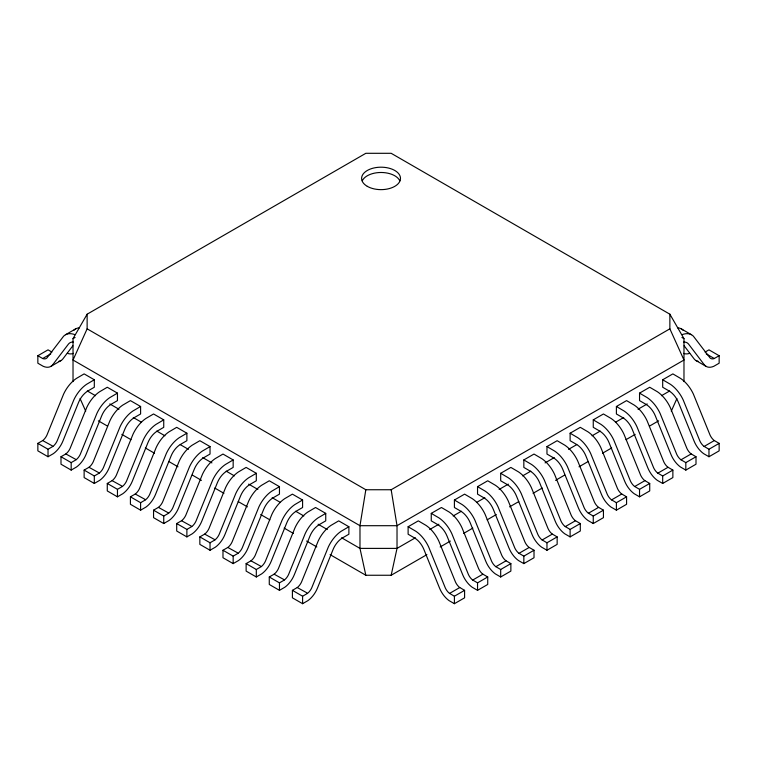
<?xml version="1.0" encoding="UTF-8"?>
<svg xmlns="http://www.w3.org/2000/svg" width="757" height="757" viewBox="0 0 757 757"><rect width="100%" height="100%" fill="white"/><g stroke="black" fill="none" stroke-linecap="round" stroke-linejoin="round"><path stroke-width="1.14" d="M683.978 381.594L683.978 338.644L669.869 314.202L391.17 153.302L365.83 153.302L87.131 314.202L87.131 328.831L365.83 489.741L359.982 525.699L359.982 548.39L365.83 575.254L391.17 575.254L426.901 554.626M391.17 575.254L397.018 548.39L397.018 525.699L391.17 489.741L669.869 328.831L669.869 314.202M671.279 411.183L676.919 398.532M87.131 328.831L73.022 360.029L359.982 525.699L397.018 525.699L683.978 360.029L669.869 328.831M73.022 381.594L73.022 338.644L87.131 314.202M72.852 345.798L62.945 358.827A18.461 10.655 60 0 1 58.876 361.297M42.695 440.574L42.912 440.413A9.292 5.365 -60 0 0 46.953 435.067L63.626 394.056A24.972 14.421 -60 0 1 76.362 378.453L84.131 373.892L94.313 379.768L94.313 387.253L88.049 390.877A15.802 9.122 -60 0 0 78.51 402.563L62.945 441.009A18.461 10.655 -60 0 1 53.397 453.632L48.032 456.736L37.85 450.85L37.85 443.375L42.695 440.574L53.094 446.289A9.292 5.365 -60 0 0 57.135 440.943L73.808 399.933A24.972 14.421 -60 0 1 86.544 384.329L94.313 379.768M65.84 453.935L66.048 453.774A9.292 5.365 -60 0 0 70.098 448.428L86.771 407.417A24.972 14.421 -60 0 1 99.498 391.814L107.276 387.253L117.458 393.129L117.458 400.614L111.184 404.238A15.802 9.122 -60 0 0 101.646 415.924L86.08 454.37A18.461 10.655 -60 0 1 76.542 466.993L71.177 470.097L60.995 464.211L60.995 456.736L65.84 453.935L76.23 459.65A9.292 5.365 -60 0 0 80.28 454.304L96.953 413.294A24.972 14.421 -60 0 1 109.68 397.69L117.458 393.129M88.985 467.296L89.194 467.135A9.292 5.365 -60 0 0 93.234 461.789L109.907 420.778A24.972 14.421 -60 0 1 122.643 405.175L130.422 400.614L140.603 406.49L140.603 413.975L134.33 417.599A15.802 9.122 -60 0 0 124.791 429.285L109.226 467.731A18.461 10.655 -60 0 1 99.687 480.354L94.313 483.458L84.131 477.572L84.131 470.097L88.985 467.296L99.375 473.011A9.292 5.365 -60 0 0 103.416 467.665L120.089 426.655A24.972 14.421 -60 0 1 132.825 411.051L140.603 406.49M112.121 480.657L112.339 480.496A9.292 5.365 -60 0 0 116.379 475.15L133.052 434.14A24.972 14.421 -60 0 1 145.789 418.536L153.557 413.975L163.739 419.851L163.739 427.336L157.475 430.96A15.802 9.122 -60 0 0 147.937 442.646L132.371 481.092A18.461 10.655 -60 0 1 122.823 493.715L117.458 496.819L107.276 490.933L107.276 483.458L112.121 480.657L122.52 486.373A9.292 5.365 -60 0 0 126.561 481.026L143.234 440.016A24.972 14.421 -60 0 1 155.97 424.412L163.739 419.851M135.266 494.018L135.475 493.857A9.292 5.365 -60 0 0 139.525 488.502L156.197 447.501A24.972 14.421 -60 0 1 168.925 431.897L176.703 427.336L186.884 433.212L186.884 440.697L180.611 444.321A15.802 9.122 -60 0 0 171.073 456.007L155.507 494.453A18.461 10.655 -60 0 1 145.969 507.076L140.603 510.18L130.422 504.294L130.422 496.819L135.266 494.018L145.656 499.734A9.292 5.365 -60 0 0 149.706 494.387L166.379 453.377A24.972 14.421 -60 0 1 179.106 437.773L186.884 433.212M158.412 507.379L158.62 507.218A9.292 5.365 -60 0 0 162.66 501.863L179.333 460.862A24.972 14.421 -60 0 1 192.07 445.258L199.848 440.697L210.03 446.573L210.03 454.058L203.756 457.682A15.802 9.122 -60 0 0 194.218 469.368L178.652 507.815A18.461 10.655 -60 0 1 169.114 520.438L163.739 523.541L153.557 517.656L153.557 510.18L158.412 507.379L168.802 513.095A9.292 5.365 -60 0 0 172.842 507.748L189.515 466.738A24.972 14.421 -60 0 1 202.251 451.134L210.03 446.573M181.548 520.74L181.765 520.579A9.292 5.365 -60 0 0 185.806 515.224L202.479 474.223A24.972 14.421 -60 0 1 215.215 458.619L222.984 454.058L233.165 459.934L233.165 467.419L226.901 471.043A15.802 9.122 -60 0 0 217.363 482.729L201.797 521.176A18.461 10.655 -60 0 1 192.25 533.799L186.884 536.893L176.703 531.017L176.703 523.541L181.548 520.74L191.947 526.456A9.292 5.365 -60 0 0 195.987 521.109L212.66 480.099A24.972 14.421 -60 0 1 225.397 464.495L233.165 459.934M204.693 534.101L204.901 533.94A9.292 5.365 -60 0 0 208.951 528.585L225.624 487.584A24.972 14.421 -60 0 1 238.351 471.98L246.129 467.419L256.311 473.295L256.311 480.78L250.037 484.404A15.802 9.122 -60 0 0 240.499 496.09L224.933 534.537A18.461 10.655 -60 0 1 215.395 547.16L210.03 550.254L199.848 544.378L199.848 536.893L204.693 534.101L215.083 539.817A9.292 5.365 -60 0 0 219.133 534.47L235.805 493.46A24.972 14.421 -60 0 1 248.533 477.856L256.311 473.295M227.829 547.462L228.046 547.302A9.292 5.365 -60 0 0 232.087 541.946L248.76 500.945A24.972 14.421 -60 0 1 261.496 485.341L269.274 480.78L279.456 486.656L279.456 494.141L273.182 497.765A15.802 9.122 -60 0 0 263.644 509.452L248.078 547.898A18.461 10.655 -60 0 1 238.54 560.521L233.165 563.615L222.984 557.739L222.984 550.254L227.829 547.462L238.228 553.178A9.292 5.365 -60 0 0 242.268 547.831L258.941 506.821A24.972 14.421 -60 0 1 271.678 491.217L279.456 486.656M250.974 560.823L251.182 560.663A9.292 5.365 -60 0 0 255.232 555.307L271.905 514.306A24.972 14.421 -60 0 1 284.641 498.702L292.41 494.141L302.592 500.017L302.592 507.502L296.318 511.126A15.802 9.122 -60 0 0 286.789 522.813L271.224 561.259A18.461 10.655 -60 0 1 261.676 573.882L256.311 576.976L246.129 571.1L246.129 563.615L250.974 560.823L261.373 566.539A9.292 5.365 -60 0 0 265.414 561.192L282.087 520.182A24.972 14.421 -60 0 1 294.823 504.578L302.592 500.017M274.119 574.184L274.327 574.024A9.292 5.365 -60 0 0 278.377 568.668L295.05 527.667A24.972 14.421 -60 0 1 307.777 512.063L315.555 507.502L325.737 513.378L325.737 520.863L319.463 524.487A15.802 9.122 -60 0 0 309.925 536.174L294.359 574.62A18.461 10.655 -60 0 1 284.821 587.243L279.456 590.337L269.274 584.461L269.274 576.976L274.119 574.184L284.509 579.9A9.292 5.365 -60 0 0 288.559 574.554L305.232 533.543A24.972 14.421 -60 0 1 317.959 517.939L325.737 513.378M297.255 587.546L297.473 587.385A9.292 5.365 -60 0 0 301.513 582.029L318.186 541.028A24.972 14.421 -60 0 1 330.923 525.424L338.691 520.863L348.882 526.74L348.882 534.224L342.609 537.848A15.802 9.122 -60 0 0 333.071 549.535L317.505 587.981A18.461 10.655 -60 0 1 307.967 600.604L302.592 603.698L292.41 597.822L292.41 590.337L297.255 587.546L307.654 593.261A9.292 5.365 -60 0 0 311.695 587.915L328.368 546.904A24.972 14.421 -60 0 1 341.104 531.3L348.882 526.74M65.604 334.698L75.785 328.822M73.24 342.041A15.802 9.122 60 0 0 68.329 344.227L52.763 364.704A18.461 10.655 60 0 1 43.215 366.303L37.85 363.209L37.85 355.724L48.032 349.848L51.911 352.081M73.022 338.644L75.066 337.471M37.85 355.724L42.695 358.525L50.842 353.822M50.965 366.341L61.147 360.464M37.85 443.375L48.032 449.251L52.876 446.45M60.995 456.736L71.177 462.612L76.022 459.811M84.131 470.097L94.313 475.973L99.167 473.172M107.276 483.458L117.458 489.334L122.303 486.533M130.422 496.819L140.603 502.695L145.448 499.894M153.557 510.18L163.739 516.056L168.593 513.255M176.703 523.541L186.884 529.417L191.729 526.617M199.848 536.893L210.03 542.778L214.874 539.978M222.984 550.254L233.165 556.14L238.02 553.339M246.129 563.615L256.311 569.501L261.156 566.7M269.274 576.976L279.456 582.862L284.301 580.061M705.089 352.081L708.968 349.848L719.15 355.724L719.15 363.209L713.785 366.303A18.461 10.655 -60 0 1 704.237 364.704L688.671 344.227A15.802 9.122 -60 0 0 683.76 342.041M408.118 526.74L418.309 520.863L426.077 525.424A24.972 14.421 60 0 1 438.814 541.028L455.487 582.029A9.292 5.365 60 0 0 459.527 587.385L464.59 590.337L464.59 597.822L454.408 603.698L449.033 600.604A18.461 10.655 60 0 1 439.495 587.981L423.929 549.535A15.802 9.122 60 0 0 414.391 537.848L408.118 534.224L408.118 526.74L415.896 531.3A24.972 14.421 60 0 1 428.632 546.904L445.305 587.915A9.292 5.365 60 0 0 449.346 593.261L454.408 596.223L464.59 590.337M431.263 513.378L441.445 507.502L449.223 512.063A24.972 14.421 60 0 1 461.95 527.667L478.623 568.668A9.292 5.365 60 0 0 482.673 574.024L487.726 576.976L487.726 584.461L477.544 590.337L472.179 587.243A18.461 10.655 60 0 1 462.641 574.62L447.075 536.174A15.802 9.122 60 0 0 437.537 524.487L431.263 520.863L431.263 513.378L439.041 517.939A24.972 14.421 60 0 1 451.768 533.543L468.441 574.554A9.292 5.365 60 0 0 472.491 579.9L477.544 582.862L487.726 576.976M454.408 500.017L464.59 494.141L472.359 498.702A24.972 14.421 60 0 1 485.095 514.306L501.768 555.307A9.292 5.365 60 0 0 505.818 560.663L510.871 563.615L510.871 571.1L500.689 576.976L495.324 573.882A18.461 10.655 60 0 1 485.776 561.259L470.211 522.813A15.802 9.122 60 0 0 460.682 511.126L454.408 507.502L454.408 500.017L462.177 504.578A24.972 14.421 60 0 1 474.913 520.182L491.586 561.192A9.292 5.365 60 0 0 495.627 566.539L500.689 569.501L510.871 563.615M477.544 486.656L487.726 480.78L495.504 485.341A24.972 14.421 60 0 1 508.24 500.945L524.913 541.946A9.292 5.365 60 0 0 528.954 547.302L534.016 550.254L534.016 557.739L523.835 563.615L518.46 560.521A18.461 10.655 60 0 1 508.922 547.898L493.356 509.452A15.802 9.122 60 0 0 483.818 497.765L477.544 494.141L477.544 486.656L485.322 491.217A24.972 14.421 60 0 1 498.059 506.821L514.732 547.831A9.292 5.365 60 0 0 518.772 553.178L523.835 556.14L534.016 550.254M500.689 473.295L510.871 467.419L518.649 471.98A24.972 14.421 60 0 1 531.376 487.584L548.049 528.585A9.292 5.365 60 0 0 552.099 533.94L557.152 536.893L557.152 544.378L546.97 550.254L541.605 547.16A18.461 10.655 60 0 1 532.067 534.537L516.501 496.09A15.802 9.122 60 0 0 506.963 484.404L500.689 480.78L500.689 473.295L508.467 477.856A24.972 14.421 60 0 1 521.194 493.46L537.867 534.47A9.292 5.365 60 0 0 541.917 539.817L546.97 542.778L557.152 536.893M523.835 459.934L534.016 454.058L541.785 458.619A24.972 14.421 60 0 1 554.521 474.223L571.194 515.224A9.292 5.365 60 0 0 575.235 520.579L580.297 523.541L580.297 531.017L570.116 536.893L564.75 533.799A18.461 10.655 60 0 1 555.203 521.176L539.637 482.729A15.802 9.122 60 0 0 530.099 471.043L523.835 467.419L523.835 459.934L531.603 464.495A24.972 14.421 60 0 1 544.34 480.099L561.013 521.109A9.292 5.365 60 0 0 565.053 526.456L570.116 529.417L580.297 523.541M546.97 446.573L557.152 440.697L564.93 445.258A24.972 14.421 60 0 1 577.667 460.862L594.34 501.863A9.292 5.365 60 0 0 598.38 507.218L603.443 510.18L603.443 517.656L593.261 523.541L587.886 520.438A18.461 10.655 60 0 1 578.348 507.815L562.782 469.368A15.802 9.122 60 0 0 553.244 457.682L546.97 454.058L546.97 446.573L554.749 451.134A24.972 14.421 60 0 1 567.485 466.738L584.158 507.748A9.292 5.365 60 0 0 588.198 513.095L593.261 516.056L603.443 510.18M570.116 433.212L580.297 427.336L588.075 431.897A24.972 14.421 60 0 1 600.803 447.501L617.475 488.502A9.292 5.365 60 0 0 621.525 493.857L626.578 496.819L626.578 504.294L616.397 510.18L611.031 507.076A18.461 10.655 60 0 1 601.493 494.453L585.927 456.007A15.802 9.122 60 0 0 576.389 444.321L570.116 440.697L570.116 433.212L577.894 437.773A24.972 14.421 60 0 1 590.621 453.377L607.294 494.387A9.292 5.365 60 0 0 611.344 499.734L616.397 502.695L626.578 496.819M593.261 419.851L603.443 413.975L611.211 418.536A24.972 14.421 60 0 1 623.948 434.14L640.621 475.15A9.292 5.365 60 0 0 644.661 480.496L649.724 483.458L649.724 490.933L639.542 496.819L634.177 493.715A18.461 10.655 60 0 1 624.629 481.092L609.063 442.646A15.802 9.122 60 0 0 599.525 430.96L593.261 427.336L593.261 419.851L601.03 424.412A24.972 14.421 60 0 1 613.766 440.016L630.439 481.026A9.292 5.365 60 0 0 634.48 486.373L639.542 489.334L649.724 483.458M616.397 406.49L626.578 400.614L634.357 405.175A24.972 14.421 60 0 1 647.093 420.778L663.766 461.789A9.292 5.365 60 0 0 667.806 467.135L672.869 470.097L672.869 477.572L662.687 483.458L657.313 480.354A18.461 10.655 60 0 1 647.774 467.731L632.209 429.285A15.802 9.122 60 0 0 622.67 417.599L616.397 413.975L616.397 406.49L624.175 411.051A24.972 14.421 60 0 1 636.911 426.655L653.584 467.665A9.292 5.365 60 0 0 657.625 473.011L662.687 475.973L672.869 470.097M639.542 393.129L649.724 387.253L657.502 391.814A24.972 14.421 60 0 1 670.229 407.417L686.902 448.428A9.292 5.365 60 0 0 690.952 453.774L696.005 456.736L696.005 464.211L685.823 470.097L680.458 466.993A18.461 10.655 60 0 1 670.92 454.37L655.354 415.924A15.802 9.122 60 0 0 645.816 404.238L639.542 400.614L639.542 393.129L647.32 397.69A24.972 14.421 60 0 1 660.047 413.294L676.72 454.304A9.292 5.365 60 0 0 680.77 459.65L685.823 462.612L696.005 456.736M662.687 379.768L672.869 373.892L680.638 378.453A24.972 14.421 60 0 1 693.374 394.056L710.047 435.067A9.292 5.365 60 0 0 714.088 440.413L719.15 443.375L719.15 450.85L708.968 456.736L703.603 453.632A18.461 10.655 60 0 1 694.055 441.009L678.49 402.563A15.802 9.122 60 0 0 668.951 390.877L662.687 387.253L662.687 379.768L670.456 384.329A24.972 14.421 60 0 1 683.192 399.933L699.865 440.943A9.292 5.365 60 0 0 703.906 446.289L708.968 449.251L719.15 443.375M292.41 590.337L302.592 596.223L307.446 593.422M682.133 334.632A24.972 14.421 -60 0 1 693.374 336.174L710.047 357.929A9.292 5.365 -60 0 0 714.088 358.6L719.15 355.724M415.394 537.782L397.018 548.39L359.982 548.39L341.606 537.782M429.692 529.531L438.88 524.222M453.178 515.962L461.354 511.249M476.664 502.402L484.84 497.69M499.137 489.438L508.326 484.13M522.623 475.869L530.789 471.157M545.087 462.906L554.285 457.597M568.573 449.346L576.749 444.624M592.069 435.786L600.235 431.064M615.555 422.217L623.721 417.504M638.019 409.253L647.207 403.945M661.504 395.693L669.68 390.972M440.177 546.961L450.377 541.066M463.653 533.401L472.841 528.102M487.129 519.851L496.318 514.542M509.593 506.878L518.782 501.579M533.07 493.327L542.258 488.019M555.534 480.354L564.722 475.055M579.01 466.804L588.198 461.496M602.496 453.244L611.675 447.945M625.973 439.685L635.161 434.386M649.449 426.134L658.637 420.826M449.554 593.422L459.745 587.546M472.699 580.061L482.881 574.184M495.844 566.7L506.026 560.823M518.98 553.339L529.171 547.462M542.126 539.978L552.307 534.101M565.271 526.617L575.452 520.74M588.407 513.255L598.588 507.379M611.552 499.894L621.734 494.018M634.697 486.533L644.879 480.657M657.833 473.172L668.015 467.296M680.978 459.811L691.16 453.935M704.124 446.45L714.305 440.574M365.83 489.741L391.17 489.741M42.695 358.525L42.912 358.6A9.292 5.365 60 0 0 46.953 357.929L63.626 336.174A24.972 14.421 60 0 1 74.867 334.632M681.215 328.822L691.396 334.698M681.934 337.471L683.978 338.644M706.158 353.822L714.305 358.525M695.853 360.464L706.035 366.341M87.32 390.972L95.496 395.693M109.793 403.945L118.981 409.253M133.279 417.504L141.445 422.217M156.765 431.064L164.931 435.786M180.251 444.624L188.427 449.346M202.715 457.597L211.913 462.906M226.211 471.157L234.377 475.869M248.675 484.13L257.863 489.438M272.16 497.69L280.336 502.402M295.646 511.249L303.822 515.962M318.12 524.222L327.308 529.531M98.363 420.826L107.551 426.134M121.839 434.386L131.027 439.685M145.325 447.945L154.504 453.244M168.802 461.496L177.99 466.804M192.278 475.055L201.466 480.354M214.742 488.019L223.93 493.327M238.218 501.579L247.407 506.878M260.682 514.542L269.87 519.851M284.159 528.102L293.347 533.401M306.623 541.066L316.823 546.961M330.099 554.626L365.83 575.254M684.148 345.798L694.055 358.827A18.461 10.655 -60 0 0 698.124 361.297M80.081 398.532L85.721 411.183M708.968 449.251L708.968 456.736M685.823 462.612L685.823 470.097M662.687 475.973L662.687 483.458M639.542 489.334L639.542 496.819M616.397 502.695L616.397 510.18M593.261 516.056L593.261 523.541M570.116 529.417L570.116 536.893M546.97 542.778L546.97 550.254M523.835 556.14L523.835 563.615M500.689 569.501L500.689 576.976M477.544 582.862L477.544 590.337M454.408 596.223L454.408 603.698M302.592 596.223L302.592 603.698M279.456 582.862L279.456 590.337M256.311 569.501L256.311 576.976M233.165 556.14L233.165 563.615M210.03 542.778L210.03 550.254M186.884 529.417L186.884 536.893M163.739 516.056L163.739 523.541M140.603 502.695L140.603 510.18M117.458 489.334L117.458 496.819M94.313 475.973L94.313 483.458M71.177 462.612L71.177 470.097M48.032 449.251L48.032 456.736M362.262 180.8A19.436 11.223 0 0 1 381.045 172.482A19.436 11.223 0 0 1 399.819 180.8M73.808 330.289A24.972 14.421 60 0 1 79.4 327.8M73.401 353.349A18.461 10.655 60 0 1 67.326 353.32M677.6 327.8A24.972 14.421 -60 0 1 683.192 330.289M689.674 353.32A18.461 10.655 -60 0 1 683.599 353.349M367.296 186.345A19.436 11.223 0 0 0 399.819 181.32A19.436 11.223 0 0 0 376.011 167.571A19.436 11.223 0 0 0 367.296 186.345"/></g></svg>
